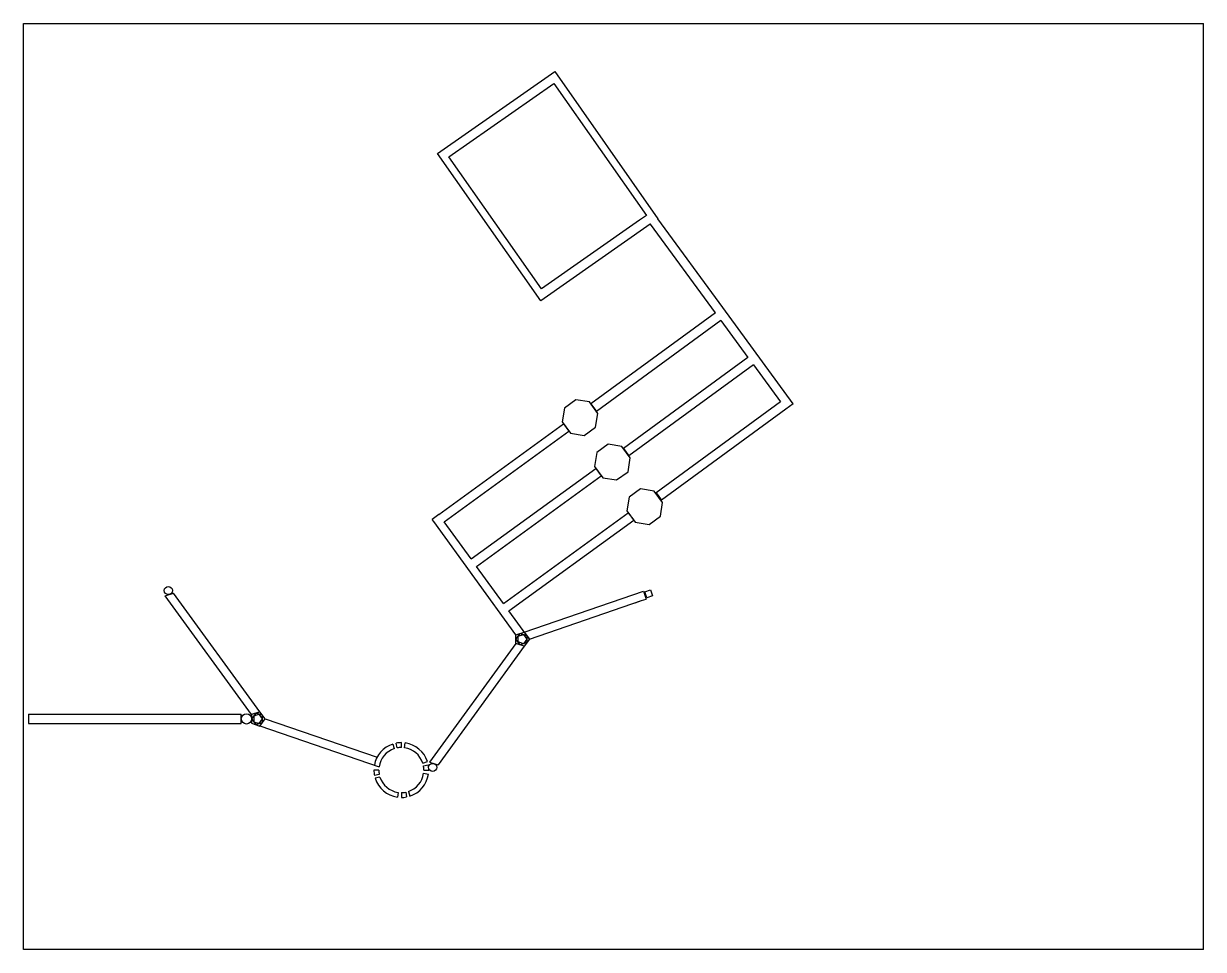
# Model space of a CAD drawing. Header units: millimetres. Extents: x 0 to 130052, y 0 to 160541.
# Drawn here: x 129730.6 to 130052, y 160288.3 to 160540.7 of the extents above; entities outside this region: 1.
import ezdxf

# ---------------------------------------------------------------- set-up
doc = ezdxf.new("R2010")
doc.units = ezdxf.units.MM

# ---------------------------------------------------------------- blocks, each defined once
blk = doc.blocks.new('*U2')
for p, q in [((0.61, 0.72), (-0.72, 0.72)), ((0.72, -0.46), (-0.58, -0.72))]:
    blk.add_line(p, q)
for radius in [7.47, 6.14]:
    blk.add_arc((6.75, 0.72), radius, 180, 191.0554)
blk = doc.blocks.new('*U3')
at = {"color": 0, "linetype": 'ByBlock', "lineweight": -2, "transparency": 16777216}
for p, rotation in [((129832.76, 160343.95), 270.0000000000001), ((129840.22, 160337.91), 180), ((129834.19, 160330.45), 90.00000000000001)]:
    blk.add_blockref('*U2', p, dxfattribs=dict(at, rotation=rotation))
blk.add_blockref('*U2', (129826.72, 160336.48), dxfattribs=at)
blk = doc.blocks.new('*U4')
for p, q in [((0, 0), (0, 42)), ((0, 42), (2.5, 42)), ((2.5, 0), (2.5, 42))]:
    blk.add_line(p, q)
blk = doc.blocks.new('*U5')
at = {"color": 0, "linetype": 'ByBlock', "lineweight": -2, "transparency": 16777216, "rotation": 306.0000000062643}
for p in [(129843.69, 160406.88), (129852.5, 160394.74), (129861.32, 160382.61)]:
    blk.add_blockref('*U4', p, dxfattribs=at)
blk = doc.blocks.new('*U6')
for p, q in [((0, 0), (0, 42)), ((0, 42), (2.5, 42)), ((2.5, 0), (2.5, 42))]:
    blk.add_line(p, q)
blk = doc.blocks.new('*U8')
at = {"color": 0, "linetype": 'ByBlock', "lineweight": -2, "transparency": 16777216, "rotation": 306.0000000062643}
for p in [(129843.69, 160406.88), (129852.5, 160394.74), (129861.32, 160382.61)]:
    blk.add_blockref('*U6', p, dxfattribs=at)

msp = doc.modelspace()

# ---------------------------------------------------------------- linework, layer by layer
for p, q in [((130051.97, 160288.31), (130051.97, 160540.68)), ((129900.23, 160488.4), (129898.38, 160487.1)), ((129921.05, 160463.27), (129903.33, 160487.48)), ((129901.31, 160486), (129901.27, 160486.04)), ((129919.03, 160461.8), (129901.31, 160486)), ((129940.25, 160437.05), (129921.05, 160463.27)), ((129920.51, 160459.78), (129927.89, 160449.69)), ((129929.37, 160447.67), (129936.75, 160437.59)), ((129940.25, 160437.05), (129938.23, 160435.57)), ((129843.69, 160406.88), (129841.87, 160405.46)), ((129842.28, 160404.94), (129841.87, 160405.46)), ((129864.69, 160374.09), (129842.28, 160404.94)), ((129845.16, 160404.86), (129845.16, 160404.85)), ((129852.5, 160394.74), (129845.16, 160404.85)), ((129853.98, 160392.72), (129853.97, 160392.72)), ((129861.32, 160382.61), (129853.97, 160392.72)), ((129769.17, 160384.71), (129771.44, 160385.45)), ((129792.68, 160352.35), (129769.17, 160384.71)), ((129794.96, 160353.09), (129771.44, 160385.45)), ((129866.94, 160374.81), (129899.4, 160385.97)), ((129899.4, 160385.97), (129900.14, 160383.81)), ((129868.37, 160372.9), (129898.87, 160383.38)), ((129897.15, 160382.79), (129898.87, 160383.38)), ((129898.87, 160383.38), (129900.14, 160383.81)), ((129862.79, 160380.59), (129862.79, 160380.58)), ((129868.37, 160372.9), (129862.79, 160380.58)), ((129864.69, 160371.7), (129841.18, 160339.34)), ((129866.97, 160370.96), (129843.46, 160338.6)), ((129731.86, 160352.4), (129731.86, 160349.9)), ((129731.86, 160352.4), (129789.88, 160352.4)), ((129789.88, 160349.9), (129789.88, 160352.4)), ((129793.82, 160352.72), (129794.96, 160353.09)), ((129731.86, 160349.9), (129789.88, 160349.9)), ((129794.92, 160349.24), (129827.39, 160338.08)), ((129796.36, 160351.15), (129826.86, 160340.67)), ((129831.15, 160344.3), (129831.56, 160343.04)), ((129834.36, 160343.28), (129834.55, 160344.59)), ((129839.31, 160339.11), (129840.57, 160339.52)), ((129841.18, 160339.34), (129843.46, 160338.6)), ((129839.55, 160336.31), (129840.86, 160336.12)), ((129827.63, 160335.28), (129826.32, 160335.02)), ((129832.58, 160331.12), (129832.39, 160329.8)), ((129835.38, 160331.36), (129835.79, 160330.1))]:
    msp.add_line(p, q)
for points in [[(130051.97, 160288.31), (129730.56, 160288.31), (129730.56, 160540.68), (130051.97, 160540.68)], [(129901.27, 160486.04), (129871.45, 160465.15), (129843.36, 160505.24), (129875.24, 160527.58), (129903.33, 160487.48)], [(129898.38, 160487.1), (129871.64, 160468.36), (129846.45, 160504.32), (129875.04, 160524.35), (129900.23, 160488.4)]]:
    msp.add_lwpolyline(points)
for points in [[(129880.98, 160438.13), (129877.88, 160435.88), (129877.28, 160432.1), (129879.53, 160429), (129883.31, 160428.4), (129886.4, 160430.65), (129887, 160434.43), (129884.76, 160437.53)], [(129889.79, 160425.99), (129886.7, 160423.75), (129886.1, 160419.97), (129888.34, 160416.87), (129892.12, 160416.27), (129895.22, 160418.52), (129895.82, 160422.29), (129893.57, 160425.39)], [(129898.61, 160413.86), (129895.51, 160411.61), (129894.91, 160407.83), (129897.16, 160404.73), (129900.94, 160404.13), (129904.04, 160406.38), (129904.64, 160410.16), (129902.39, 160413.26)], [(129901.36, 160386.33), (129901.92, 160384.73), (129900.31, 160384.17), (129899.76, 160385.78)], [(129868.37, 160372.9), (129866.97, 160370.96), (129864.69, 160371.7), (129864.69, 160374.09), (129866.97, 160374.83)], [(129865.83, 160371.33), (129864.69, 160372.9), (129865.83, 160374.46), (129867.67, 160373.86), (129867.67, 160371.93)], [(129867.67, 160372.9), (129866.75, 160371.63), (129865.26, 160372.11), (129865.26, 160373.68), (129866.75, 160374.16)], [(129796.36, 160351.15), (129794.96, 160353.09), (129792.68, 160352.35), (129792.68, 160349.95), (129794.96, 160349.21)], [(129793.82, 160352.72), (129792.68, 160351.15), (129793.82, 160349.58), (129795.66, 160350.18), (129795.66, 160352.12)], [(129795.66, 160351.15), (129794.74, 160352.42), (129793.25, 160351.93), (129793.25, 160350.37), (129794.74, 160349.88)], [(0, 0), (420, 0), (420, 420), (0, 420)]]:
    msp.add_lwpolyline(points, close=True)
for centre, radius in [((129769.99, 160386.13), 1.1), ((129791.28, 160351.15), 1.4), ((129842.01, 160337.92), 1.1)]:
    msp.add_circle(centre, radius)
for radius, start, end in [(7.47, 108.087, 169.7972), (6.14, 108.087, 171.7078), (7.47, 90, 101.0554), (6.14, 90, 101.0554), (6.14, 18.1643, 81.6963), (7.47, 18.1643, 81.6963), (6.14, 288.087, 351.7078), (7.47, 288.087, 351.7078), (6.14, 0, 11.0554), (7.47, 0, 11.0554), (7.47, 196.8976, 261.6963), (6.14, 198.1643, 261.6963), (6.14, 270, 281.0554), (7.47, 270, 281.0554)]:
    msp.add_arc((129833.47, 160337.2), radius, start, end)

# ---------------------------------------------------------------- block references
at = {"xscale": -1, "rotation": 72.20649486787906}
msp.add_blockref('*U8', (322331.28, 235075.97), dxfattribs=at)
for name in ['*U5', '*U3']:
    msp.add_blockref(name, (0, 0))

doc.saveas('drawing.dxf')
